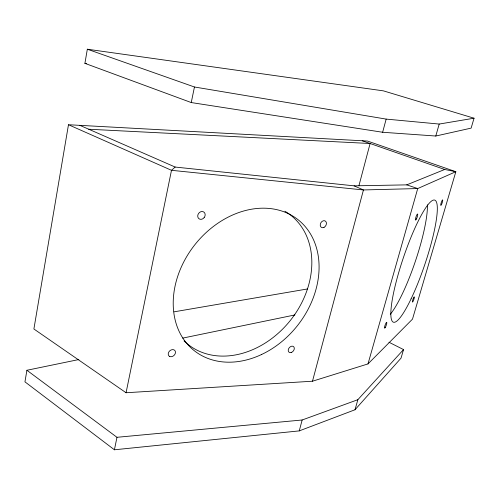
<?xml version="1.0" encoding="UTF-8"?>
<svg xmlns="http://www.w3.org/2000/svg" width="499" height="499" viewBox="0 0 499 499"><rect width="100%" height="100%" fill="white"/><g stroke="black" fill="none" stroke-linecap="round" stroke-linejoin="round"><path stroke-width="0.75" d="M78.836 359.548L26.909 370.27L24.95 381.854L114.421 449.786L299.257 430.893L355.001 409.76L401.015 358.163L403.541 349.581L388.989 342.252M68.475 124.731L33.895 328.997L126.066 392.744L312.493 381.217L368 363.908L412.492 319.135L455.843 171.706L367.476 141.049L68.475 124.731L171.488 170.309L363.447 189.951L417.719 188.56L455.843 171.706L444.696 169.479L362.224 140.762M84.911 63.342L87.331 49.214L383.432 90.868L474.05 118.207L471.125 128.124L435.789 136.027L382.639 132.266L191.248 102.557L84.911 63.342L86.458 63.535M114.421 449.786L116.966 437.299L26.909 370.27M126.066 392.744L171.488 170.309L175.174 167.053L354.084 185.846L406.741 184.867L417.719 188.56L368 363.908M191.248 102.557L194.454 86.994L87.331 49.214M358.981 185.541L370.108 143.506L88.741 129.229M299.257 430.893L302.157 419.996L357.858 399.693L403.541 349.581M312.493 381.217L363.447 189.951L354.084 185.846M382.639 132.266L386.164 119.099L439.195 124.058L474.05 118.207M355.001 409.76L357.858 399.693M435.789 136.027L439.195 124.058M406.741 184.867L444.696 169.479M182.678 338.11L294.921 314.938M174.095 311.831L307.465 288.958M116.966 437.299L302.157 419.996M194.454 86.994L386.164 119.099M79.896 125.355L175.174 167.053M427.394 204.839A64.209 11.951 -71.3 0 1 415.168 261.869A64.209 11.951 -71.3 0 1 390.293 314.27M284.91 211.245A82.528 65.032 -51.4 0 1 291.117 319.466A82.528 65.032 -51.4 0 1 184.037 340.886M442.7 200.168L442.7 200.529A2.851 0.474 -72 0 1 441.584 204.341A2.851 0.474 -72 0 1 440.736 204.821L440.804 204.316A2.851 0.474 -72 0 1 441.852 201.003A2.851 0.474 -72 0 1 442.7 200.168M413.434 298.09L413.178 298.714A2.751 0.443 -70.9 0 0 412.386 301.677A2.751 0.443 -70.9 0 0 413.072 301.334L413.328 300.81A2.751 0.443 -70.9 0 0 414.37 297.229A2.751 0.443 -70.9 0 0 413.434 298.09M204.153 217.601L203.405 218.362A4.123 3.468 -53.4 0 1 198.284 218.007A4.123 3.468 -53.4 0 1 199.481 212.499L200.367 211.932A4.123 3.468 -53.4 0 1 204.596 212.867A4.123 3.468 -53.4 0 1 204.153 217.601M169.417 356.311L168.805 355.775A4.004 3.113 -43.1 0 1 169.891 350.741A4.004 3.113 -43.1 0 1 174.893 350.572L175.292 351.29A4.004 3.113 -43.1 0 1 173.795 355.594A4.004 3.113 -43.1 0 1 169.417 356.311M411.089 298.832A64.458 11.24 -71.3 0 0 435.533 200.592A64.458 11.24 -71.3 0 0 395.613 284.037A64.458 11.24 -71.3 0 0 411.089 298.832M416.497 218.911A3.206 0.599 -71.8 0 0 417.607 214.04A3.206 0.599 -71.8 0 0 415.617 218.263A3.206 0.599 -71.8 0 0 416.497 218.911M385.371 327.319A3.094 0.561 -70.5 0 0 386.775 322.435A3.094 0.561 -70.5 0 0 384.823 326.022A3.094 0.561 -70.5 0 0 385.371 327.319M261.333 354.614A83.558 65.325 -51.5 0 0 300.317 221.606A83.558 65.325 -51.5 0 0 176.777 279.328A83.558 65.325 -51.5 0 0 261.333 354.614M324.038 227.357A3.736 2.851 -59.2 0 0 325.616 221.263A3.736 2.851 -59.2 0 0 320.37 223.982A3.736 2.851 -59.2 0 0 324.038 227.357M291.21 352.494A3.599 2.614 -50.8 0 0 293.93 347.023A3.599 2.614 -50.8 0 0 288.653 348.639A3.599 2.614 -50.8 0 0 291.21 352.494"/></g></svg>
